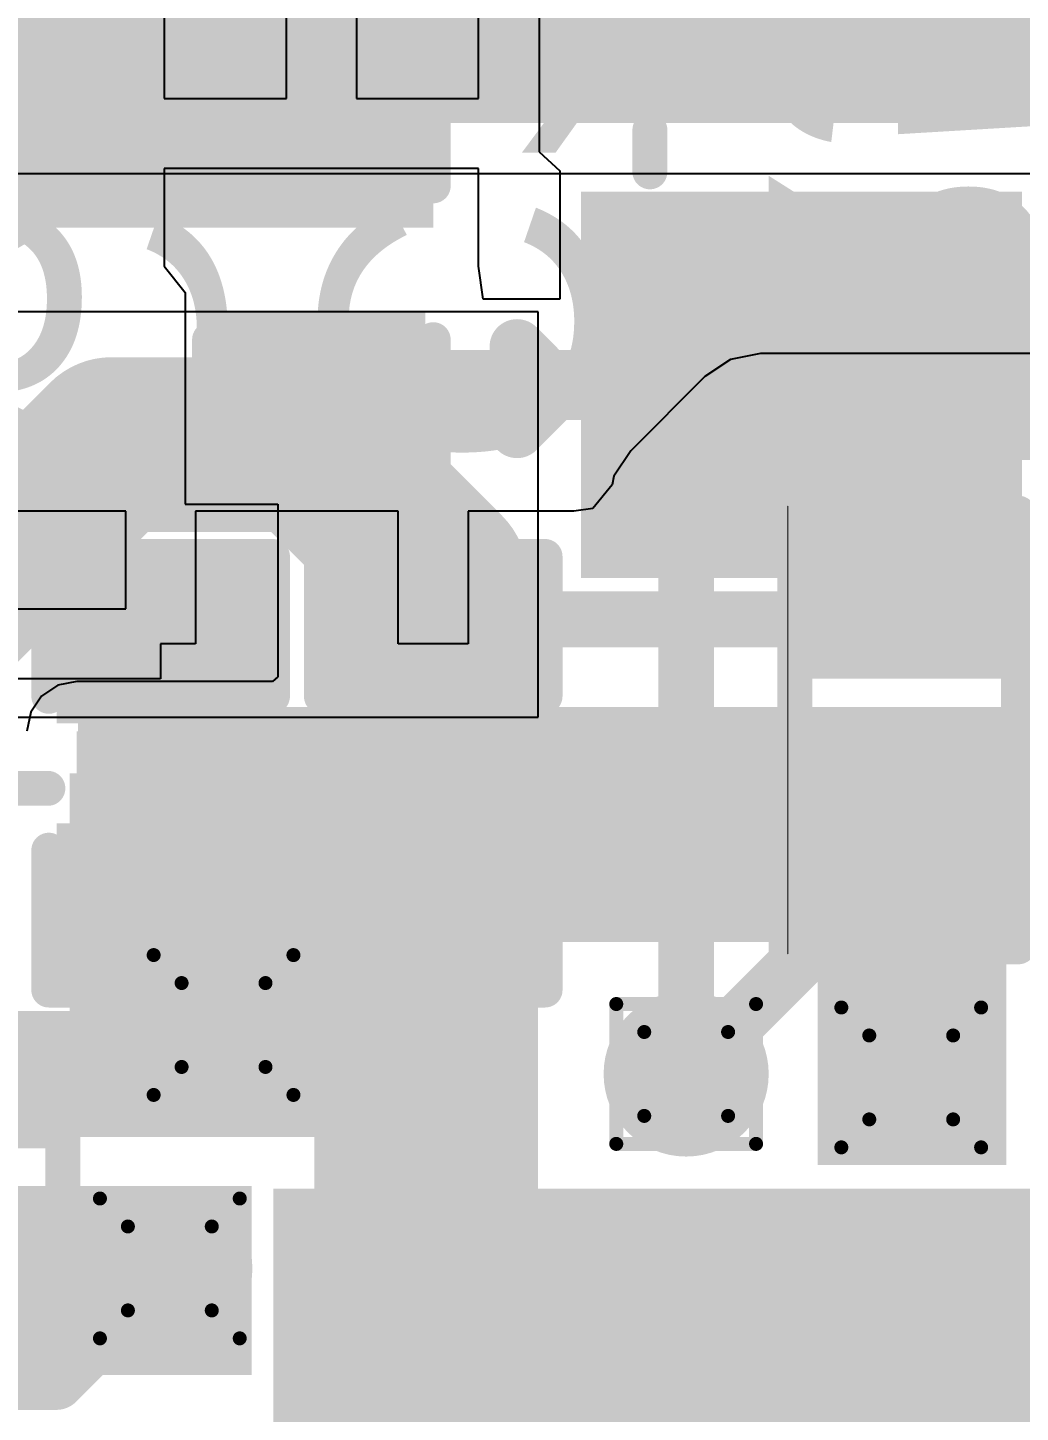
# Model space of a CAD drawing. Header units: inches. Extents: x -8 to 210, y -39 to 109.
# Drawn here: x 11.05 to 14.66, y 49.75 to 54.78 of the extents above; entities that cross this region are included whole.
import ezdxf

# ---------------------------------------------------------------- set-up
doc = ezdxf.new("R2010")
doc.units = ezdxf.units.IN
for name, color, linetype in [('Bottom Layer', 5, 'Continuous'), ('Bottom Overlay', 54, 'Continuous'), ('Bottom Paste', 16, 'Continuous'), ('Bottom Solder', 6, 'Continuous'), ('Drill Drawing', 1, 'Continuous'), ('Top Layer', 1, 'Continuous'), ('Top Overlay', 2, 'Continuous'), ('Top Paste', 8, 'Continuous'), ('Top Solder', 216, 'Continuous'), ('Via Holes', 16, 'Continuous')]:
    doc.layers.add(name, color=color, linetype=linetype)
doc.styles.add('Arial', font='', dxfattribs={"height": 0.2})
doc.styles.get('Arial').set_extended_font_data('Arial')

# ---------------------------------------------------------------- blocks, each defined once
blk = doc.blocks.new('R___0201_B_5')
at = {"layer": 'Bottom Layer'}
for points in [[(-0.41, 0.185), (-0.14, 0.185), (-0.14, -0.185), (-0.41, -0.185)], [(0.14, 0.185), (0.41, 0.185), (0.41, -0.185), (0.14, -0.185)]]:
    blk.add_hatch(color=5, dxfattribs=at).paths.add_polyline_path(points)
at = {"layer": 'Bottom Paste'}
for points in [[(-0.41, 0.185), (-0.14, 0.185), (-0.14, -0.185), (-0.41, -0.185)], [(0.14, 0.185), (0.41, 0.185), (0.41, -0.185), (0.14, -0.185)]]:
    blk.add_hatch(color=16, dxfattribs=at).paths.add_polyline_path(points)
at = {"layer": 'Bottom Solder'}
for points in [[(-0.465, 0.24), (-0.085, 0.24), (-0.085, -0.24), (-0.465, -0.24)], [(0.085, 0.24), (0.465, 0.24), (0.465, -0.24), (0.085, -0.24)]]:
    blk.add_hatch(color=6, dxfattribs=at).paths.add_polyline_path(points)
at = {"layer": 'Bottom Overlay'}
for points in [[(-0.4826, 0.254, 0.127, 0.127, 0), (0.4826, 0.254, 0.127, 0.127, 0)], [(-0.4826, 0.254, 0.127, 0.127, 0), (-0.4826, -0.254, 0.127, 0.127, 0)], [(0.4826, 0.254, 0.127, 0.127, 0), (0.4826, -0.254, 0.127, 0.127, 0)], [(-0.4826, -0.254, 0.127, 0.127, 0), (0.4826, -0.254, 0.127, 0.127, 0)]]:
    blk.add_lwpolyline(points, format="xyseb", dxfattribs=at)
for points in [[(-0.5143, 0.254, 0.0635, 0.0635, 1), (-0.4508, 0.254, 0.0635, 0.0635, 1)], [(-0.5143, 0.254, 0.0635, 0.0635, 1), (-0.4508, 0.254, 0.0635, 0.0635, 1)], [(0.4508, 0.254, 0.0635, 0.0635, 1), (0.5143, 0.254, 0.0635, 0.0635, 1)], [(0.4508, 0.254, 0.0635, 0.0635, 1), (0.5143, 0.254, 0.0635, 0.0635, 1)], [(-0.5143, -0.254, 0.0635, 0.0635, 1), (-0.4508, -0.254, 0.0635, 0.0635, 1)], [(-0.5143, -0.254, 0.0635, 0.0635, 1), (-0.4508, -0.254, 0.0635, 0.0635, 1)], [(0.4508, -0.254, 0.0635, 0.0635, 1), (0.5143, -0.254, 0.0635, 0.0635, 1)], [(0.4508, -0.254, 0.0635, 0.0635, 1), (0.5143, -0.254, 0.0635, 0.0635, 1)]]:
    blk.add_lwpolyline(points, format="xyseb", close=True, dxfattribs=at)
blk = doc.blocks.new('X322540MPB4SI__14')
at = {"layer": 'Top Layer'}
for points in [[(-1.8, 1.45), (-0.4, 1.45), (-0.4, 0.25), (-1.8, 0.25)], [(0.4, 1.45), (1.8, 1.45), (1.8, 0.25), (0.4, 0.25)], [(-1.8, -0.25), (-0.4, -0.25), (-0.4, -1.45), (-1.8, -1.45)], [(0.4, -0.25), (1.8, -0.25), (1.8, -1.45), (0.4, -1.45)]]:
    blk.add_hatch(color=1, dxfattribs=at).paths.add_polyline_path(points)
at = {"layer": 'Top Paste'}
for points in [[(-1.8, 1.45), (-0.4, 1.45), (-0.4, 0.25), (-1.8, 0.25)], [(0.4, 1.45), (1.8, 1.45), (1.8, 0.25), (0.4, 0.25)], [(-1.8, -0.25), (-0.4, -0.25), (-0.4, -1.45), (-1.8, -1.45)], [(0.4, -0.25), (1.8, -0.25), (1.8, -1.45), (0.4, -1.45)]]:
    blk.add_hatch(color=8, dxfattribs=at).paths.add_polyline_path(points)
at = {"layer": 'Top Solder'}
for points in [[(-1.9016, 1.5516), (-0.2984, 1.5516), (-0.2984, 0.1484), (-1.9016, 0.1484)], [(0.2984, 1.5516), (1.9016, 1.5516), (1.9016, 0.1484), (0.2984, 0.1484)], [(-1.9016, -0.1484), (-0.2984, -0.1484), (-0.2984, -1.5516), (-1.9016, -1.5516)], [(0.2984, -0.1484), (1.9016, -0.1484), (1.9016, -1.5516), (0.2984, -1.5516)]]:
    blk.add_hatch(color=216, dxfattribs=at).paths.add_polyline_path(points)
at = {"layer": 'Top Overlay'}
for points in [[(-0.1778, 1.2954, 0.127, 0.127, 0), (0.1778, 1.2954, 0.127, 0.127, 0)], [(-1.651, -0.0762, 0.127, 0.127, 0), (-1.651, 0.0762, 0.127, 0.127, 0)], [(1.651, -0.0762, 0.127, 0.127, 0), (1.651, 0.0762, 0.127, 0.127, 0)], [(-2.1336, -0.7112, 0.2, 0.2, 0), (-1.9812, -0.8636, 0.2, 0.2, 0)], [(-2.1336, -1.016, 0.2, 0.2, 0), (-2.1336, -0.7112, 0.2, 0.2, 0)], [(-2.1336, -1.016, 0.2, 0.2, 0), (-1.9812, -0.8636, 0.2, 0.2, 0)], [(-0.1778, -1.2954, 0.127, 0.127, 0), (0.1778, -1.2954, 0.127, 0.127, 0)]]:
    blk.add_lwpolyline(points, format="xyseb", dxfattribs=at)
for points in [[(-0.2095, 1.2954, 0.0635, 0.0635, 1), (-0.1461, 1.2954, 0.0635, 0.0635, 1)], [(0.1461, 1.2954, 0.0635, 0.0635, 1), (0.2095, 1.2954, 0.0635, 0.0635, 1)], [(-1.6827, 0.0762, 0.0635, 0.0635, 1), (-1.6193, 0.0762, 0.0635, 0.0635, 1)], [(1.6193, 0.0762, 0.0635, 0.0635, 1), (1.6827, 0.0762, 0.0635, 0.0635, 1)], [(-1.6827, -0.0762, 0.0635, 0.0635, 1), (-1.6193, -0.0762, 0.0635, 0.0635, 1)], [(1.6193, -0.0762, 0.0635, 0.0635, 1), (1.6827, -0.0762, 0.0635, 0.0635, 1)], [(-2.1836, -0.7112, 0.1, 0.1, 1), (-2.0836, -0.7112, 0.1, 0.1, 1)], [(-2.1836, -0.7112, 0.1, 0.1, 1), (-2.0836, -0.7112, 0.1, 0.1, 1)], [(-2.0312, -0.8636, 0.1, 0.1, 1), (-1.9312, -0.8636, 0.1, 0.1, 1)], [(-2.0312, -0.8636, 0.1, 0.1, 1), (-1.9312, -0.8636, 0.1, 0.1, 1)], [(-2.1836, -1.016, 0.1, 0.1, 1), (-2.0836, -1.016, 0.1, 0.1, 1)], [(-2.1836, -1.016, 0.1, 0.1, 1), (-2.0836, -1.016, 0.1, 0.1, 1)], [(-0.2095, -1.2954, 0.0635, 0.0635, 1), (-0.1461, -1.2954, 0.0635, 0.0635, 1)], [(0.1461, -1.2954, 0.0635, 0.0635, 1), (0.2095, -1.2954, 0.0635, 0.0635, 1)]]:
    blk.add_lwpolyline(points, format="xyseb", close=True, dxfattribs=at)
blk = doc.blocks.new('56_QFN__7_7__20')
at = {"layer": 'Top Layer'}
for points in [[(-2.71, 3.1), (-2.71, 3.75), (-2.49, 3.75), (-2.49, 3.1)], [(-2.31, 3.1), (-2.31, 3.75), (-2.09, 3.75), (-2.09, 3.1)], [(-1.91, 3.1), (-1.91, 3.75), (-1.69, 3.75), (-1.69, 3.1)], [(-1.51, 3.1), (-1.51, 3.75), (-1.29, 3.75), (-1.29, 3.1)], [(-1.11, 3.1), (-1.11, 3.75), (-0.89, 3.75), (-0.89, 3.1)], [(-0.71, 3.1), (-0.71, 3.75), (-0.49, 3.75), (-0.49, 3.1)], [(-0.31, 3.1), (-0.31, 3.75), (-0.09, 3.75), (-0.09, 3.1)], [(0.09, 3.1), (0.09, 3.75), (0.31, 3.75), (0.31, 3.1)], [(0.49, 3.1), (0.49, 3.75), (0.71, 3.75), (0.71, 3.1)], [(-2, -2), (-2, 2), (2, 2), (2, -2)]]:
    blk.add_hatch(color=1, dxfattribs=at).paths.add_polyline_path(points)
at = {"layer": 'Top Paste'}
for points in [[(-2.71, 3.1), (-2.71, 3.75), (-2.49, 3.75), (-2.49, 3.1)], [(-2.31, 3.1), (-2.31, 3.75), (-2.09, 3.75), (-2.09, 3.1)], [(-1.91, 3.1), (-1.91, 3.75), (-1.69, 3.75), (-1.69, 3.1)], [(-1.51, 3.1), (-1.51, 3.75), (-1.29, 3.75), (-1.29, 3.1)], [(-1.11, 3.1), (-1.11, 3.75), (-0.89, 3.75), (-0.89, 3.1)], [(-0.71, 3.1), (-0.71, 3.75), (-0.49, 3.75), (-0.49, 3.1)], [(-0.31, 3.1), (-0.31, 3.75), (-0.09, 3.75), (-0.09, 3.1)], [(0.09, 3.1), (0.09, 3.75), (0.31, 3.75), (0.31, 3.1)], [(0.49, 3.1), (0.49, 3.75), (0.71, 3.75), (0.71, 3.1)], [(-2, -2), (-2, 2), (2, 2), (2, -2)]]:
    blk.add_hatch(color=8, dxfattribs=at).paths.add_polyline_path(points)
at = {"layer": 'Top Solder'}
for points in [[(-2.8116, 2.9984), (-2.8116, 3.8516), (-2.3884, 3.8516), (-2.3884, 2.9984)], [(-2.4116, 2.9984), (-2.4116, 3.8516), (-1.9884, 3.8516), (-1.9884, 2.9984)], [(-2.0116, 2.9984), (-2.0116, 3.8516), (-1.5884, 3.8516), (-1.5884, 2.9984)], [(-1.6116, 2.9984), (-1.6116, 3.8516), (-1.1884, 3.8516), (-1.1884, 2.9984)], [(-1.2116, 2.9984), (-1.2116, 3.8516), (-0.7884, 3.8516), (-0.7884, 2.9984)], [(-0.8116, 2.9984), (-0.8116, 3.8516), (-0.3884, 3.8516), (-0.3884, 2.9984)], [(-0.4116, 2.9984), (-0.4116, 3.8516), (0.0116, 3.8516), (0.0116, 2.9984)], [(-0.0116, 2.9984), (-0.0116, 3.8516), (0.4116, 3.8516), (0.4116, 2.9984)], [(0.3884, 2.9984), (0.3884, 3.8516), (0.8116, 3.8516), (0.8116, 2.9984)], [(-2.1016, -2.1016), (-2.1016, 2.1016), (2.1016, 2.1016), (2.1016, -2.1016)]]:
    blk.add_hatch(color=216, dxfattribs=at).paths.add_polyline_path(points)
at = {"layer": 'Top Overlay'}
blk.add_lwpolyline([(-3.556, 3.556, 0.127, 0.127, 0), (-2.921, 3.556, 0.127, 0.127, 0)], format="xyseb", dxfattribs=at)
blk.add_lwpolyline([(-2.9527, 3.556, 0.0635, 0.0635, 1), (-2.8893, 3.556, 0.0635, 0.0635, 1)], format="xyseb", close=True, dxfattribs=at)
blk = doc.blocks.new('R___0402_B_63')
at = {"layer": 'Bottom Layer'}
for points in [[(-0.2413, 0.3175), (-0.2413, -0.3175), (-0.6985, -0.3175), (-0.6985, 0.3175)], [(0.6985, 0.3175), (0.6985, -0.3175), (0.2413, -0.3175), (0.2413, 0.3175)]]:
    blk.add_hatch(color=5, dxfattribs=at).paths.add_polyline_path(points)
at = {"layer": 'Bottom Paste'}
for points in [[(-0.2413, 0.3175), (-0.2413, -0.3175), (-0.6985, -0.3175), (-0.6985, 0.3175)], [(0.6985, 0.3175), (0.6985, -0.3175), (0.2413, -0.3175), (0.2413, 0.3175)]]:
    blk.add_hatch(color=16, dxfattribs=at).paths.add_polyline_path(points)
at = {"layer": 'Bottom Solder'}
for points in [[(-0.1863, 0.3725), (-0.1863, -0.3725), (-0.7535, -0.3725), (-0.7535, 0.3725)], [(0.7535, 0.3725), (0.7535, -0.3725), (0.1863, -0.3725), (0.1863, 0.3725)]]:
    blk.add_hatch(color=6, dxfattribs=at).paths.add_polyline_path(points)
at = {"layer": 'Bottom Overlay'}
for points in [[(-0.7874, 0.4064, 0.127, 0.127, 0), (0.7874, 0.4064, 0.127, 0.127, 0)], [(-0.7874, 0.4064, 0.127, 0.127, 0), (-0.7874, -0.4064, 0.127, 0.127, 0)], [(0.7874, 0.4064, 0.127, 0.127, 0), (0.7874, -0.4064, 0.127, 0.127, 0)], [(-0.8128, 0.4318, 0.00323, 0.00323, 0), (0.8128, 0.4318, 0.00323, 0.00323, 0)], [(-0.7874, -0.4064, 0.127, 0.127, 0), (0.7874, -0.4064, 0.127, 0.127, 0)]]:
    blk.add_lwpolyline(points, format="xyseb", dxfattribs=at)
for points in [[(-0.8191, 0.4064, 0.0635, 0.0635, 1), (-0.7556, 0.4064, 0.0635, 0.0635, 1)], [(-0.8191, 0.4064, 0.0635, 0.0635, 1), (-0.7556, 0.4064, 0.0635, 0.0635, 1)], [(0.7556, 0.4064, 0.0635, 0.0635, 1), (0.8191, 0.4064, 0.0635, 0.0635, 1)], [(0.7556, 0.4064, 0.0635, 0.0635, 1), (0.8191, 0.4064, 0.0635, 0.0635, 1)], [(-0.8136, 0.4318, 0.00161, 0.00161, 1), (-0.812, 0.4318, 0.00161, 0.00161, 1)], [(0.812, 0.4318, 0.00161, 0.00161, 1), (0.8136, 0.4318, 0.00161, 0.00161, 1)], [(-0.8191, -0.4064, 0.0635, 0.0635, 1), (-0.7556, -0.4064, 0.0635, 0.0635, 1)], [(-0.8191, -0.4064, 0.0635, 0.0635, 1), (-0.7556, -0.4064, 0.0635, 0.0635, 1)], [(0.7556, -0.4064, 0.0635, 0.0635, 1), (0.8191, -0.4064, 0.0635, 0.0635, 1)], [(0.7556, -0.4064, 0.0635, 0.0635, 1), (0.8191, -0.4064, 0.0635, 0.0635, 1)]]:
    blk.add_lwpolyline(points, format="xyseb", close=True, dxfattribs=at)
blk = doc.blocks.new('C___0402_133')
at = {"layer": 'Top Layer'}
for points in [[(-0.6985, -0.3175), (-0.6985, 0.3175), (-0.2413, 0.3175), (-0.2413, -0.3175)], [(0.2413, -0.3175), (0.2413, 0.3175), (0.6985, 0.3175), (0.6985, -0.3175)]]:
    blk.add_hatch(color=1, dxfattribs=at).paths.add_polyline_path(points)
at = {"layer": 'Top Paste'}
for points in [[(-0.6985, -0.3175), (-0.6985, 0.3175), (-0.2413, 0.3175), (-0.2413, -0.3175)], [(0.2413, -0.3175), (0.2413, 0.3175), (0.6985, 0.3175), (0.6985, -0.3175)]]:
    blk.add_hatch(color=8, dxfattribs=at).paths.add_polyline_path(points)
at = {"layer": 'Top Solder'}
for points in [[(-0.7585, -0.3775), (-0.7585, 0.3775), (-0.1813, 0.3775), (-0.1813, -0.3775)], [(0.1813, -0.3775), (0.1813, 0.3775), (0.7585, 0.3775), (0.7585, -0.3775)]]:
    blk.add_hatch(color=216, dxfattribs=at).paths.add_polyline_path(points)
at = {"layer": 'Top Overlay'}
for points in [[(-0.7874, -0.4064, 0.127, 0.127, 0), (-0.7874, 0.4064, 0.127, 0.127, 0)], [(-0.2794, 0.4064, 0.127, 0.127, 0), (-0.7874, 0.4064, 0.127, 0.127, 0)], [(0.7874, 0.4064, 0.127, 0.127, 0), (0.2794, 0.4064, 0.127, 0.127, 0)], [(0.7874, -0.4064, 0.127, 0.127, 0), (0.7874, 0.4064, 0.127, 0.127, 0)], [(-0.2794, -0.4064, 0.127, 0.127, 0), (-0.7874, -0.4064, 0.127, 0.127, 0)], [(0.7874, -0.4064, 0.127, 0.127, 0), (0.2794, -0.4064, 0.127, 0.127, 0)]]:
    blk.add_lwpolyline(points, format="xyseb", dxfattribs=at)
for points in [[(-0.8191, 0.4064, 0.0635, 0.0635, 1), (-0.7556, 0.4064, 0.0635, 0.0635, 1)], [(-0.8191, 0.4064, 0.0635, 0.0635, 1), (-0.7556, 0.4064, 0.0635, 0.0635, 1)], [(-0.3111, 0.4064, 0.0635, 0.0635, 1), (-0.2477, 0.4064, 0.0635, 0.0635, 1)], [(0.2477, 0.4064, 0.0635, 0.0635, 1), (0.3111, 0.4064, 0.0635, 0.0635, 1)], [(0.7556, 0.4064, 0.0635, 0.0635, 1), (0.8191, 0.4064, 0.0635, 0.0635, 1)], [(0.7556, 0.4064, 0.0635, 0.0635, 1), (0.8191, 0.4064, 0.0635, 0.0635, 1)], [(-0.8191, -0.4064, 0.0635, 0.0635, 1), (-0.7556, -0.4064, 0.0635, 0.0635, 1)], [(-0.8191, -0.4064, 0.0635, 0.0635, 1), (-0.7556, -0.4064, 0.0635, 0.0635, 1)], [(-0.3111, -0.4064, 0.0635, 0.0635, 1), (-0.2477, -0.4064, 0.0635, 0.0635, 1)], [(0.2477, -0.4064, 0.0635, 0.0635, 1), (0.3111, -0.4064, 0.0635, 0.0635, 1)], [(0.7556, -0.4064, 0.0635, 0.0635, 1), (0.8191, -0.4064, 0.0635, 0.0635, 1)], [(0.7556, -0.4064, 0.0635, 0.0635, 1), (0.8191, -0.4064, 0.0635, 0.0635, 1)]]:
    blk.add_lwpolyline(points, format="xyseb", close=True, dxfattribs=at)
blk = doc.blocks.new('C___0402_B_142')
at = {"layer": 'Bottom Layer'}
for points in [[(-0.2413, 0.3175), (-0.2413, -0.3175), (-0.6985, -0.3175), (-0.6985, 0.3175)], [(0.6985, 0.3175), (0.6985, -0.3175), (0.2413, -0.3175), (0.2413, 0.3175)]]:
    blk.add_hatch(color=5, dxfattribs=at).paths.add_polyline_path(points)
at = {"layer": 'Bottom Paste'}
for points in [[(-0.2413, 0.3175), (-0.2413, -0.3175), (-0.6985, -0.3175), (-0.6985, 0.3175)], [(0.6985, 0.3175), (0.6985, -0.3175), (0.2413, -0.3175), (0.2413, 0.3175)]]:
    blk.add_hatch(color=16, dxfattribs=at).paths.add_polyline_path(points)
at = {"layer": 'Bottom Solder'}
for points in [[(-0.1813, 0.3775), (-0.1813, -0.3775), (-0.7585, -0.3775), (-0.7585, 0.3775)], [(0.7585, 0.3775), (0.7585, -0.3775), (0.1813, -0.3775), (0.1813, 0.3775)]]:
    blk.add_hatch(color=6, dxfattribs=at).paths.add_polyline_path(points)
at = {"layer": 'Bottom Overlay'}
for points in [[(-0.2794, 0.4064, 0.127, 0.127, 0), (-0.7874, 0.4064, 0.127, 0.127, 0)], [(-0.7874, -0.4064, 0.127, 0.127, 0), (-0.7874, 0.4064, 0.127, 0.127, 0)], [(0.7874, 0.4064, 0.127, 0.127, 0), (0.2794, 0.4064, 0.127, 0.127, 0)], [(0.7874, -0.4064, 0.127, 0.127, 0), (0.7874, 0.4064, 0.127, 0.127, 0)], [(-0.2794, -0.4064, 0.127, 0.127, 0), (-0.7874, -0.4064, 0.127, 0.127, 0)], [(0.7874, -0.4064, 0.127, 0.127, 0), (0.2794, -0.4064, 0.127, 0.127, 0)]]:
    blk.add_lwpolyline(points, format="xyseb", dxfattribs=at)
for points in [[(-0.8191, 0.4064, 0.0635, 0.0635, 1), (-0.7556, 0.4064, 0.0635, 0.0635, 1)], [(-0.8191, 0.4064, 0.0635, 0.0635, 1), (-0.7556, 0.4064, 0.0635, 0.0635, 1)], [(-0.3111, 0.4064, 0.0635, 0.0635, 1), (-0.2477, 0.4064, 0.0635, 0.0635, 1)], [(0.2477, 0.4064, 0.0635, 0.0635, 1), (0.3111, 0.4064, 0.0635, 0.0635, 1)], [(0.7556, 0.4064, 0.0635, 0.0635, 1), (0.8191, 0.4064, 0.0635, 0.0635, 1)], [(0.7556, 0.4064, 0.0635, 0.0635, 1), (0.8191, 0.4064, 0.0635, 0.0635, 1)], [(-0.8191, -0.4064, 0.0635, 0.0635, 1), (-0.7556, -0.4064, 0.0635, 0.0635, 1)], [(-0.8191, -0.4064, 0.0635, 0.0635, 1), (-0.7556, -0.4064, 0.0635, 0.0635, 1)], [(-0.3111, -0.4064, 0.0635, 0.0635, 1), (-0.2477, -0.4064, 0.0635, 0.0635, 1)], [(0.2477, -0.4064, 0.0635, 0.0635, 1), (0.3111, -0.4064, 0.0635, 0.0635, 1)], [(0.7556, -0.4064, 0.0635, 0.0635, 1), (0.8191, -0.4064, 0.0635, 0.0635, 1)], [(0.7556, -0.4064, 0.0635, 0.0635, 1), (0.8191, -0.4064, 0.0635, 0.0635, 1)]]:
    blk.add_lwpolyline(points, format="xyseb", close=True, dxfattribs=at)
blk = doc.blocks.new('C___0402_B_143')
at = {"layer": 'Bottom Layer'}
for points in [[(-0.2413, 0.3175), (-0.2413, -0.3175), (-0.6985, -0.3175), (-0.6985, 0.3175)], [(0.6985, 0.3175), (0.6985, -0.3175), (0.2413, -0.3175), (0.2413, 0.3175)]]:
    blk.add_hatch(color=5, dxfattribs=at).paths.add_polyline_path(points)
at = {"layer": 'Bottom Paste'}
for points in [[(-0.2413, 0.3175), (-0.2413, -0.3175), (-0.6985, -0.3175), (-0.6985, 0.3175)], [(0.6985, 0.3175), (0.6985, -0.3175), (0.2413, -0.3175), (0.2413, 0.3175)]]:
    blk.add_hatch(color=16, dxfattribs=at).paths.add_polyline_path(points)
at = {"layer": 'Bottom Solder'}
for points in [[(-0.1813, 0.3775), (-0.1813, -0.3775), (-0.7585, -0.3775), (-0.7585, 0.3775)], [(0.7585, 0.3775), (0.7585, -0.3775), (0.1813, -0.3775), (0.1813, 0.3775)]]:
    blk.add_hatch(color=6, dxfattribs=at).paths.add_polyline_path(points)
at = {"layer": 'Bottom Overlay'}
for points in [[(-0.2794, 0.4064, 0.127, 0.127, 0), (-0.7874, 0.4064, 0.127, 0.127, 0)], [(-0.7874, -0.4064, 0.127, 0.127, 0), (-0.7874, 0.4064, 0.127, 0.127, 0)], [(0.7874, 0.4064, 0.127, 0.127, 0), (0.2794, 0.4064, 0.127, 0.127, 0)], [(0.7874, -0.4064, 0.127, 0.127, 0), (0.7874, 0.4064, 0.127, 0.127, 0)], [(-0.2794, -0.4064, 0.127, 0.127, 0), (-0.7874, -0.4064, 0.127, 0.127, 0)], [(0.7874, -0.4064, 0.127, 0.127, 0), (0.2794, -0.4064, 0.127, 0.127, 0)]]:
    blk.add_lwpolyline(points, format="xyseb", dxfattribs=at)
for points in [[(-0.8191, 0.4064, 0.0635, 0.0635, 1), (-0.7556, 0.4064, 0.0635, 0.0635, 1)], [(-0.8191, 0.4064, 0.0635, 0.0635, 1), (-0.7556, 0.4064, 0.0635, 0.0635, 1)], [(-0.3111, 0.4064, 0.0635, 0.0635, 1), (-0.2477, 0.4064, 0.0635, 0.0635, 1)], [(0.2477, 0.4064, 0.0635, 0.0635, 1), (0.3111, 0.4064, 0.0635, 0.0635, 1)], [(0.7556, 0.4064, 0.0635, 0.0635, 1), (0.8191, 0.4064, 0.0635, 0.0635, 1)], [(0.7556, 0.4064, 0.0635, 0.0635, 1), (0.8191, 0.4064, 0.0635, 0.0635, 1)], [(-0.8191, -0.4064, 0.0635, 0.0635, 1), (-0.7556, -0.4064, 0.0635, 0.0635, 1)], [(-0.8191, -0.4064, 0.0635, 0.0635, 1), (-0.7556, -0.4064, 0.0635, 0.0635, 1)], [(-0.3111, -0.4064, 0.0635, 0.0635, 1), (-0.2477, -0.4064, 0.0635, 0.0635, 1)], [(0.2477, -0.4064, 0.0635, 0.0635, 1), (0.3111, -0.4064, 0.0635, 0.0635, 1)], [(0.7556, -0.4064, 0.0635, 0.0635, 1), (0.8191, -0.4064, 0.0635, 0.0635, 1)], [(0.7556, -0.4064, 0.0635, 0.0635, 1), (0.8191, -0.4064, 0.0635, 0.0635, 1)]]:
    blk.add_lwpolyline(points, format="xyseb", close=True, dxfattribs=at)

msp = doc.modelspace()

# ---------------------------------------------------------------- hatches: boundary and pattern name
at = {"layer": 'Bottom Layer'}
for points in [[(13.9192, 50.6476), (14.605, 50.6476), (14.605, 52.1208), (13.9192, 52.1208)], [(11.2014, 50.7492), (12.9032, 50.7492), (12.9032, 52.07), (11.2014, 52.07)], [(12.0904, 49.9032), (12.9032, 49.9032), (12.9032, 52.0622), (12.0904, 52.0622)], [(10.668, 50.7492), (11.43, 50.7492), (11.43, 51.2064), (10.668, 51.2064)], [(9.398, 49.8846), (11.8618, 49.8846), (11.8618, 50.5714), (9.398, 50.5714)]]:
    msp.add_hatch(color=5, dxfattribs=at).paths.add_polyline_path(points)
h = msp.add_hatch(color=5, dxfattribs=at)
edge = h.paths.add_edge_path()
edge.add_arc((11.7602, 51.1556), 0.3, 0, 360)
h = msp.add_hatch(color=5, dxfattribs=at)
edge = h.paths.add_edge_path()
edge.add_arc((13.4414, 50.9778), 0.3, 0, 360)
h = msp.add_hatch(color=5, dxfattribs=at)
edge = h.paths.add_edge_path()
edge.add_arc((14.2593, 50.9652), 0.3, 0, 360)
h = msp.add_hatch(color=5, dxfattribs=at)
edge = h.paths.add_edge_path()
edge.add_arc((11.565, 50.2714), 0.3, 0, 360)
at = {"layer": 'Top Layer'}
for points in [[(9.7536, 54.5338), (14.5542, 54.5338), (14.5542, 55.7784), (9.7536, 55.7784)], [(9.7536, 54.0512), (12.5222, 54.0512), (12.5222, 54.6354), (9.7536, 54.6354)], [(11.2268, 51.4604), (11.938, 51.4604), (11.938, 52.2224), (11.2268, 52.2224)]]:
    msp.add_hatch(color=1, dxfattribs=at).paths.add_polyline_path(points)
h = msp.add_hatch(color=1, dxfattribs=at)
edge = h.paths.add_edge_path()
edge.add_arc((11.7602, 51.1556), 0.3, 0, 360)
h = msp.add_hatch(color=1, dxfattribs=at)
edge = h.paths.add_edge_path()
edge.add_arc((13.4414, 50.9778), 0.3, 0, 360)
h = msp.add_hatch(color=1, dxfattribs=at)
edge = h.paths.add_edge_path()
edge.add_arc((14.2593, 50.9652), 0.3, 0, 360)
h = msp.add_hatch(color=1, dxfattribs=at)
edge = h.paths.add_edge_path()
edge.add_arc((11.565, 50.2714), 0.3, 0, 360)
at = {"layer": 'Via Holes'}
h = msp.add_hatch(color=7, dxfattribs=at)
edge = h.paths.add_edge_path()
edge.add_arc((11.7602, 51.1556), 0.15, 0, 360)
h = msp.add_hatch(color=7, dxfattribs=at)
edge = h.paths.add_edge_path()
edge.add_arc((13.4414, 50.9778), 0.15, 0, 360)
h = msp.add_hatch(color=7, dxfattribs=at)
edge = h.paths.add_edge_path()
edge.add_arc((14.2593, 50.9652), 0.15, 0, 360)
h = msp.add_hatch(color=7, dxfattribs=at)
edge = h.paths.add_edge_path()
edge.add_arc((11.565, 50.2714), 0.15, 0, 360)

# ---------------------------------------------------------------- linework, layer by layer
at = {"layer": 'Bottom Layer'}
for p, q in [((10.913, 54.2489), (35.9754, 54.2489)), ((12.9032, 53.7464), (10.5918, 53.7464)), ((12.9032, 52.2732), (12.9032, 53.7464)), ((13.6022, 53.573), (13.5098, 53.5112)), ((13.7112, 53.5947), (13.6022, 53.573)), ((35.1503, 53.5947), (13.7112, 53.5947)), ((13.7112, 53.5947), (13.7112, 53.5947)), ((13.5098, 53.5112), (13.24, 53.2414)), ((13.5098, 53.5112), (13.5098, 53.5112)), ((13.24, 53.2414), (13.1782, 53.149)), ((13.1719, 53.1171), (13.1017, 53.0322)), ((13.1782, 53.149), (13.1719, 53.1171)), ((11.4046, 53.0225), (10.9601, 53.0225)), ((11.4046, 52.6669), (11.4046, 53.0225)), ((12.3952, 53.0225), (11.6586, 53.0225)), ((11.6586, 53.0225), (11.6586, 52.5399)), ((12.3952, 52.5399), (12.3952, 53.0225)), ((13.0334, 53.0225), (12.6492, 53.0225)), ((12.6492, 53.0225), (12.6492, 52.5399)), ((13.1017, 53.0322), (13.0334, 53.0225)), ((10.9601, 52.6669), (11.4046, 52.6669)), ((11.6586, 52.5399), (11.5316, 52.5399)), ((11.5316, 52.5399), (11.5316, 52.4129)), ((12.6492, 52.5399), (12.3952, 52.5399)), ((11.5316, 52.4129), (10.9601, 52.4129)), ((9.7536, 52.2732), (12.9032, 52.2732))]:
    msp.add_line(p, q, dxfattribs=at)
for points in [[(10.795, 54.5338, 0.2032, 0.2032, 0), (36.0934, 54.5338, 0.2032, 0.2032, 0)], [(10.7188, 52.6288, 0.635, 0.635, 0), (11.3538, 53.2638, 0.635, 0.635, 0)], [(11.3538, 53.2638, 0.635, 0.635, 0), (12.065, 53.2638, 0.635, 0.635, 0)], [(12.065, 53.2638, 0.635, 0.635, 0), (12.5476, 52.7812, 0.635, 0.635, 0)], [(13.4414, 53.04, 0.2032, 0.2032, 0), (13.7112, 53.3098, 0.2032, 0.2032, 0)], [(13.7112, 53.3098, 0.2032, 0.2032, 0), (35.5346, 53.3098, 0.2032, 0.2032, 0)], [(13.4414, 50.9778, 0.2032, 0.2032, 0), (13.4414, 53.04, 0.2032, 0.2032, 0)], [(14.2428, 52.697, 0.2032, 0.2032, 0), (14.2762, 52.7304, 0.2032, 0.2032, 0)], [(14.2762, 52.7304, 0.2032, 0.2032, 0), (34.5186, 52.7304, 0.2032, 0.2032, 0)], [(14.8268, 50.1826, 0.5588, 0.5588, 0), (15.1541, 50.51, 0.5588, 0.5588, 0)], [(12.6238, 50.1826, 0.5588, 0.5588, 0), (14.8268, 50.1826, 0.5588, 0.5588, 0)]]:
    msp.add_lwpolyline(points, format="xyseb", dxfattribs=at)
for points in [[(11.1951, 53.2638, 0.3175, 0.3175, 1), (11.5125, 53.2638, 0.3175, 0.3175, 1)], [(11.1951, 53.2638, 0.3175, 0.3175, 1), (11.5125, 53.2638, 0.3175, 0.3175, 1)], [(11.9062, 53.2638, 0.3175, 0.3175, 1), (12.2238, 53.2638, 0.3175, 0.3175, 1)], [(11.9062, 53.2638, 0.3175, 0.3175, 1), (12.2238, 53.2638, 0.3175, 0.3175, 1)], [(13.6604, 53.3098, 0.1016, 0.1016, 1), (13.762, 53.3098, 0.1016, 0.1016, 1)], [(13.6604, 53.3098, 0.1016, 0.1016, 1), (13.762, 53.3098, 0.1016, 0.1016, 1)], [(13.3906, 53.04, 0.1016, 0.1016, 1), (13.4922, 53.04, 0.1016, 0.1016, 1)], [(13.3906, 53.04, 0.1016, 0.1016, 1), (13.4922, 53.04, 0.1016, 0.1016, 1)], [(12.3888, 52.7812, 0.3175, 0.3175, 1), (12.7064, 52.7812, 0.3175, 0.3175, 1)], [(14.2254, 52.7304, 0.1016, 0.1016, 1), (14.327, 52.7304, 0.1016, 0.1016, 1)], [(14.2254, 52.7304, 0.1016, 0.1016, 1), (14.327, 52.7304, 0.1016, 0.1016, 1)], [(14.192, 52.697, 0.1016, 0.1016, 1), (14.2936, 52.697, 0.1016, 0.1016, 1)], [(13.3906, 50.9778, 0.1016, 0.1016, 1), (13.4922, 50.9778, 0.1016, 0.1016, 1)], [(12.4841, 50.1826, 0.2794, 0.2794, 1), (12.7635, 50.1826, 0.2794, 0.2794, 1)], [(14.6871, 50.1826, 0.2794, 0.2794, 1), (14.9665, 50.1826, 0.2794, 0.2794, 1)], [(14.6871, 50.1826, 0.2794, 0.2794, 1), (14.9665, 50.1826, 0.2794, 0.2794, 1)]]:
    msp.add_lwpolyline(points, format="xyseb", close=True, dxfattribs=at)
at = {"layer": 'Drill Drawing'}
for points in [[(11.5062, 51.4096, 0.0508, 0.0508, 0), (12.0142, 51.4096, 0.0508, 0.0508, 0)], [(11.5062, 50.9016, 0.0508, 0.0508, 0), (11.5062, 51.4096, 0.0508, 0.0508, 0)], [(12.0142, 50.9016, 0.0508, 0.0508, 0), (12.0142, 51.4096, 0.0508, 0.0508, 0)], [(11.6078, 51.308, 0.0508, 0.0508, 0), (11.9126, 51.308, 0.0508, 0.0508, 0)], [(11.6078, 51.0032, 0.0508, 0.0508, 0), (11.6078, 51.308, 0.0508, 0.0508, 0)], [(11.9126, 51.0032, 0.0508, 0.0508, 0), (11.9126, 51.308, 0.0508, 0.0508, 0)], [(13.1874, 51.2318, 0.0508, 0.0508, 0), (13.6954, 51.2318, 0.0508, 0.0508, 0)], [(13.1874, 50.7238, 0.0508, 0.0508, 0), (13.1874, 51.2318, 0.0508, 0.0508, 0)], [(13.6954, 50.7238, 0.0508, 0.0508, 0), (13.6954, 51.2318, 0.0508, 0.0508, 0)], [(14.0053, 51.2192, 0.0508, 0.0508, 0), (14.5133, 51.2192, 0.0508, 0.0508, 0)], [(14.0053, 50.7112, 0.0508, 0.0508, 0), (14.0053, 51.2192, 0.0508, 0.0508, 0)], [(14.5133, 50.7112, 0.0508, 0.0508, 0), (14.5133, 51.2192, 0.0508, 0.0508, 0)], [(13.289, 51.1302, 0.0508, 0.0508, 0), (13.5938, 51.1302, 0.0508, 0.0508, 0)], [(13.289, 50.8254, 0.0508, 0.0508, 0), (13.289, 51.1302, 0.0508, 0.0508, 0)], [(13.5938, 50.8254, 0.0508, 0.0508, 0), (13.5938, 51.1302, 0.0508, 0.0508, 0)], [(14.1069, 51.1176, 0.0508, 0.0508, 0), (14.4117, 51.1176, 0.0508, 0.0508, 0)], [(14.1069, 50.8128, 0.0508, 0.0508, 0), (14.1069, 51.1176, 0.0508, 0.0508, 0)], [(14.4117, 50.8128, 0.0508, 0.0508, 0), (14.4117, 51.1176, 0.0508, 0.0508, 0)], [(11.6078, 51.0032, 0.0508, 0.0508, 0), (11.9126, 51.0032, 0.0508, 0.0508, 0)], [(11.5062, 50.9016, 0.0508, 0.0508, 0), (12.0142, 50.9016, 0.0508, 0.0508, 0)], [(13.289, 50.8254, 0.0508, 0.0508, 0), (13.5938, 50.8254, 0.0508, 0.0508, 0)], [(14.1069, 50.8128, 0.0508, 0.0508, 0), (14.4117, 50.8128, 0.0508, 0.0508, 0)], [(13.1874, 50.7238, 0.0508, 0.0508, 0), (13.6954, 50.7238, 0.0508, 0.0508, 0)], [(14.0053, 50.7112, 0.0508, 0.0508, 0), (14.5133, 50.7112, 0.0508, 0.0508, 0)], [(11.311, 50.5254, 0.0508, 0.0508, 0), (11.819, 50.5254, 0.0508, 0.0508, 0)], [(11.311, 50.0174, 0.0508, 0.0508, 0), (11.311, 50.5254, 0.0508, 0.0508, 0)], [(11.819, 50.0174, 0.0508, 0.0508, 0), (11.819, 50.5254, 0.0508, 0.0508, 0)], [(11.4126, 50.4238, 0.0508, 0.0508, 0), (11.7174, 50.4238, 0.0508, 0.0508, 0)], [(11.4126, 50.119, 0.0508, 0.0508, 0), (11.4126, 50.4238, 0.0508, 0.0508, 0)], [(11.7174, 50.119, 0.0508, 0.0508, 0), (11.7174, 50.4238, 0.0508, 0.0508, 0)], [(11.4126, 50.119, 0.0508, 0.0508, 0), (11.7174, 50.119, 0.0508, 0.0508, 0)], [(11.311, 50.0174, 0.0508, 0.0508, 0), (11.819, 50.0174, 0.0508, 0.0508, 0)]]:
    msp.add_lwpolyline(points, format="xyseb", dxfattribs=at)
for points in [[(11.4935, 51.4096, 0.0254, 0.0254, 1), (11.5189, 51.4096, 0.0254, 0.0254, 1)], [(11.4935, 51.4096, 0.0254, 0.0254, 1), (11.5189, 51.4096, 0.0254, 0.0254, 1)], [(12.0015, 51.4096, 0.0254, 0.0254, 1), (12.0269, 51.4096, 0.0254, 0.0254, 1)], [(12.0015, 51.4096, 0.0254, 0.0254, 1), (12.0269, 51.4096, 0.0254, 0.0254, 1)], [(11.5951, 51.308, 0.0254, 0.0254, 1), (11.6205, 51.308, 0.0254, 0.0254, 1)], [(11.5951, 51.308, 0.0254, 0.0254, 1), (11.6205, 51.308, 0.0254, 0.0254, 1)], [(11.8999, 51.308, 0.0254, 0.0254, 1), (11.9253, 51.308, 0.0254, 0.0254, 1)], [(11.8999, 51.308, 0.0254, 0.0254, 1), (11.9253, 51.308, 0.0254, 0.0254, 1)], [(13.1747, 51.2318, 0.0254, 0.0254, 1), (13.2001, 51.2318, 0.0254, 0.0254, 1)], [(13.1747, 51.2318, 0.0254, 0.0254, 1), (13.2001, 51.2318, 0.0254, 0.0254, 1)], [(13.6827, 51.2318, 0.0254, 0.0254, 1), (13.7081, 51.2318, 0.0254, 0.0254, 1)], [(13.6827, 51.2318, 0.0254, 0.0254, 1), (13.7081, 51.2318, 0.0254, 0.0254, 1)], [(13.9926, 51.2192, 0.0254, 0.0254, 1), (14.018, 51.2192, 0.0254, 0.0254, 1)], [(13.9926, 51.2192, 0.0254, 0.0254, 1), (14.018, 51.2192, 0.0254, 0.0254, 1)], [(14.5006, 51.2192, 0.0254, 0.0254, 1), (14.526, 51.2192, 0.0254, 0.0254, 1)], [(14.5006, 51.2192, 0.0254, 0.0254, 1), (14.526, 51.2192, 0.0254, 0.0254, 1)], [(13.2763, 51.1302, 0.0254, 0.0254, 1), (13.3017, 51.1302, 0.0254, 0.0254, 1)], [(13.2763, 51.1302, 0.0254, 0.0254, 1), (13.3017, 51.1302, 0.0254, 0.0254, 1)], [(13.5811, 51.1302, 0.0254, 0.0254, 1), (13.6065, 51.1302, 0.0254, 0.0254, 1)], [(13.5811, 51.1302, 0.0254, 0.0254, 1), (13.6065, 51.1302, 0.0254, 0.0254, 1)], [(14.0942, 51.1176, 0.0254, 0.0254, 1), (14.1196, 51.1176, 0.0254, 0.0254, 1)], [(14.0942, 51.1176, 0.0254, 0.0254, 1), (14.1196, 51.1176, 0.0254, 0.0254, 1)], [(14.399, 51.1176, 0.0254, 0.0254, 1), (14.4244, 51.1176, 0.0254, 0.0254, 1)], [(14.399, 51.1176, 0.0254, 0.0254, 1), (14.4244, 51.1176, 0.0254, 0.0254, 1)], [(11.5951, 51.0032, 0.0254, 0.0254, 1), (11.6205, 51.0032, 0.0254, 0.0254, 1)], [(11.5951, 51.0032, 0.0254, 0.0254, 1), (11.6205, 51.0032, 0.0254, 0.0254, 1)], [(11.8999, 51.0032, 0.0254, 0.0254, 1), (11.9253, 51.0032, 0.0254, 0.0254, 1)], [(11.8999, 51.0032, 0.0254, 0.0254, 1), (11.9253, 51.0032, 0.0254, 0.0254, 1)], [(11.4935, 50.9016, 0.0254, 0.0254, 1), (11.5189, 50.9016, 0.0254, 0.0254, 1)], [(11.4935, 50.9016, 0.0254, 0.0254, 1), (11.5189, 50.9016, 0.0254, 0.0254, 1)], [(12.0015, 50.9016, 0.0254, 0.0254, 1), (12.0269, 50.9016, 0.0254, 0.0254, 1)], [(12.0015, 50.9016, 0.0254, 0.0254, 1), (12.0269, 50.9016, 0.0254, 0.0254, 1)], [(13.2763, 50.8254, 0.0254, 0.0254, 1), (13.3017, 50.8254, 0.0254, 0.0254, 1)], [(13.2763, 50.8254, 0.0254, 0.0254, 1), (13.3017, 50.8254, 0.0254, 0.0254, 1)], [(13.5811, 50.8254, 0.0254, 0.0254, 1), (13.6065, 50.8254, 0.0254, 0.0254, 1)], [(13.5811, 50.8254, 0.0254, 0.0254, 1), (13.6065, 50.8254, 0.0254, 0.0254, 1)], [(14.0942, 50.8128, 0.0254, 0.0254, 1), (14.1196, 50.8128, 0.0254, 0.0254, 1)], [(14.0942, 50.8128, 0.0254, 0.0254, 1), (14.1196, 50.8128, 0.0254, 0.0254, 1)], [(14.399, 50.8128, 0.0254, 0.0254, 1), (14.4244, 50.8128, 0.0254, 0.0254, 1)], [(14.399, 50.8128, 0.0254, 0.0254, 1), (14.4244, 50.8128, 0.0254, 0.0254, 1)], [(13.1747, 50.7238, 0.0254, 0.0254, 1), (13.2001, 50.7238, 0.0254, 0.0254, 1)], [(13.1747, 50.7238, 0.0254, 0.0254, 1), (13.2001, 50.7238, 0.0254, 0.0254, 1)], [(13.6827, 50.7238, 0.0254, 0.0254, 1), (13.7081, 50.7238, 0.0254, 0.0254, 1)], [(13.6827, 50.7238, 0.0254, 0.0254, 1), (13.7081, 50.7238, 0.0254, 0.0254, 1)], [(13.9926, 50.7112, 0.0254, 0.0254, 1), (14.018, 50.7112, 0.0254, 0.0254, 1)], [(13.9926, 50.7112, 0.0254, 0.0254, 1), (14.018, 50.7112, 0.0254, 0.0254, 1)], [(14.5006, 50.7112, 0.0254, 0.0254, 1), (14.526, 50.7112, 0.0254, 0.0254, 1)], [(14.5006, 50.7112, 0.0254, 0.0254, 1), (14.526, 50.7112, 0.0254, 0.0254, 1)], [(11.2983, 50.5254, 0.0254, 0.0254, 1), (11.3237, 50.5254, 0.0254, 0.0254, 1)], [(11.2983, 50.5254, 0.0254, 0.0254, 1), (11.3237, 50.5254, 0.0254, 0.0254, 1)], [(11.8063, 50.5254, 0.0254, 0.0254, 1), (11.8317, 50.5254, 0.0254, 0.0254, 1)], [(11.8063, 50.5254, 0.0254, 0.0254, 1), (11.8317, 50.5254, 0.0254, 0.0254, 1)], [(11.3999, 50.4238, 0.0254, 0.0254, 1), (11.4253, 50.4238, 0.0254, 0.0254, 1)], [(11.3999, 50.4238, 0.0254, 0.0254, 1), (11.4253, 50.4238, 0.0254, 0.0254, 1)], [(11.7047, 50.4238, 0.0254, 0.0254, 1), (11.7301, 50.4238, 0.0254, 0.0254, 1)], [(11.7047, 50.4238, 0.0254, 0.0254, 1), (11.7301, 50.4238, 0.0254, 0.0254, 1)], [(11.3999, 50.119, 0.0254, 0.0254, 1), (11.4253, 50.119, 0.0254, 0.0254, 1)], [(11.3999, 50.119, 0.0254, 0.0254, 1), (11.4253, 50.119, 0.0254, 0.0254, 1)], [(11.7047, 50.119, 0.0254, 0.0254, 1), (11.7301, 50.119, 0.0254, 0.0254, 1)], [(11.7047, 50.119, 0.0254, 0.0254, 1), (11.7301, 50.119, 0.0254, 0.0254, 1)], [(11.2983, 50.0174, 0.0254, 0.0254, 1), (11.3237, 50.0174, 0.0254, 0.0254, 1)], [(11.2983, 50.0174, 0.0254, 0.0254, 1), (11.3237, 50.0174, 0.0254, 0.0254, 1)], [(11.8063, 50.0174, 0.0254, 0.0254, 1), (11.8317, 50.0174, 0.0254, 0.0254, 1)], [(11.8063, 50.0174, 0.0254, 0.0254, 1), (11.8317, 50.0174, 0.0254, 0.0254, 1)]]:
    msp.add_lwpolyline(points, format="xyseb", close=True, dxfattribs=at)
at = {"layer": 'Top Layer'}
for p, q in [((12.9066, 55.0536), (12.9066, 54.3266)), ((11.5443, 54.8767), (11.5443, 54.5211)), ((11.9888, 54.5211), (11.9888, 54.8767)), ((12.2428, 54.8767), (12.2428, 54.5211)), ((12.6873, 54.5211), (12.6873, 54.8767)), ((11.5443, 54.5211), (11.9888, 54.5211)), ((12.2428, 54.5211), (12.6873, 54.5211)), ((12.9066, 54.3266), (12.9066, 54.3266)), ((12.9066, 54.3266), (12.9828, 54.2584)), ((12.6873, 54.2671), (11.5443, 54.2671)), ((11.5443, 54.2671), (11.5443, 53.9561)), ((12.6873, 53.9561), (12.6873, 54.2671)), ((12.9828, 54.2584), (12.9828, 53.7914)), ((11.5443, 53.9561), (11.5443, 53.9115)), ((12.6873, 53.9115), (12.6873, 53.9561)), ((11.5443, 53.9115), (11.6205, 53.8161)), ((12.7039, 53.7914), (12.6873, 53.9115)), ((11.6205, 53.8161), (11.6205, 53.7845)), ((11.6205, 53.7845), (11.6205, 53.0479)), ((12.9828, 53.7914), (12.7039, 53.7914)), ((11.6205, 53.0479), (11.9579, 53.0479)), ((11.9579, 53.0479), (11.9579, 52.42)), ((11.9579, 52.42), (11.938, 52.4037)), ((11.1574, 52.3899), (11.0986, 52.3506)), ((11.2268, 52.4037), (11.1574, 52.3899)), ((11.938, 52.4037), (11.2268, 52.4037)), ((11.0986, 52.3506), (11.0593, 52.2918)), ((11.0593, 52.2918), (11.0455, 52.2224))]:
    msp.add_line(p, q, dxfattribs=at)
for points in [[(12.1158, 53.4806, 0.254, 0.254, 0), (13.8606, 53.4806, 0.254, 0.254, 0)], [(12.1158, 53.4543, 0.2032, 0.2032, 0), (12.1158, 53.4806, 0.2032, 0.2032, 0)], [(12.1158, 53.4543, 0.2032, 0.2032, 0), (12.2428, 53.3273, 0.2032, 0.2032, 0)], [(12.2428, 51.8842, 0.2032, 0.2032, 0), (12.2428, 53.3273, 0.2032, 0.2032, 0)], [(12.6428, 52.4446, 0.2032, 0.2032, 0), (12.827, 52.6288, 0.2032, 0.2032, 0)], [(12.827, 52.6288, 0.2032, 0.2032, 0), (14.8082, 52.6288, 0.2032, 0.2032, 0)], [(12.6428, 51.8842, 0.2032, 0.2032, 0), (12.6428, 52.4446, 0.2032, 0.2032, 0)], [(11.4428, 51.8288, 0.2032, 0.2032, 0), (11.4428, 51.8842, 0.2032, 0.2032, 0)], [(13.8428, 51.3792, 0.2032, 0.2032, 0), (13.8428, 51.8842, 0.2032, 0.2032, 0)], [(14.2428, 51.8842, 0.2032, 0.2032, 0), (14.251, 51.876, 0.2032, 0.2032, 0)], [(14.251, 50.9735, 0.2032, 0.2032, 0), (14.251, 51.876, 0.2032, 0.2032, 0)], [(11.4512, 51.6608, 0.2032, 0.2032, 0), (11.4512, 51.8204, 0.2032, 0.2032, 0)], [(11.4512, 51.6608, 0.2032, 0.2032, 0), (11.6108, 51.6608, 0.2032, 0.2032, 0)], [(11.7602, 51.1556, 0.2032, 0.2032, 0), (11.7602, 51.5114, 0.2032, 0.2032, 0)], [(13.4414, 50.9778, 0.2032, 0.2032, 0), (13.8428, 51.3792, 0.2032, 0.2032, 0)], [(14.251, 50.9735, 0.2032, 0.2032, 0), (14.2593, 50.9652, 0.2032, 0.2032, 0)], [(11.1528, 49.8592, 0.2032, 0.2032, 0), (11.565, 50.2714, 0.2032, 0.2032, 0)], [(10.6178, 49.8592, 0.2032, 0.2032, 0), (11.1528, 49.8592, 0.2032, 0.2032, 0)]]:
    msp.add_lwpolyline(points, format="xyseb", dxfattribs=at)
for points in [[(12.0523, 53.4806, 0.127, 0.127, 1), (12.1793, 53.4806, 0.127, 0.127, 1)], [(12.065, 53.4806, 0.1016, 0.1016, 1), (12.1666, 53.4806, 0.1016, 0.1016, 1)], [(13.7971, 53.4806, 0.127, 0.127, 1), (13.9241, 53.4806, 0.127, 0.127, 1)], [(12.065, 53.4543, 0.1016, 0.1016, 1), (12.1666, 53.4543, 0.1016, 0.1016, 1)], [(12.065, 53.4543, 0.1016, 0.1016, 1), (12.1666, 53.4543, 0.1016, 0.1016, 1)], [(12.192, 53.3273, 0.1016, 0.1016, 1), (12.2936, 53.3273, 0.1016, 0.1016, 1)], [(12.192, 53.3273, 0.1016, 0.1016, 1), (12.2936, 53.3273, 0.1016, 0.1016, 1)], [(12.7762, 52.6288, 0.1016, 0.1016, 1), (12.8778, 52.6288, 0.1016, 0.1016, 1)], [(12.7762, 52.6288, 0.1016, 0.1016, 1), (12.8778, 52.6288, 0.1016, 0.1016, 1)], [(12.592, 52.4446, 0.1016, 0.1016, 1), (12.6936, 52.4446, 0.1016, 0.1016, 1)], [(12.592, 52.4446, 0.1016, 0.1016, 1), (12.6936, 52.4446, 0.1016, 0.1016, 1)], [(11.392, 51.8842, 0.1016, 0.1016, 1), (11.4936, 51.8842, 0.1016, 0.1016, 1)], [(12.192, 51.8842, 0.1016, 0.1016, 1), (12.2936, 51.8842, 0.1016, 0.1016, 1)], [(12.592, 51.8842, 0.1016, 0.1016, 1), (12.6936, 51.8842, 0.1016, 0.1016, 1)], [(13.792, 51.8842, 0.1016, 0.1016, 1), (13.8936, 51.8842, 0.1016, 0.1016, 1)], [(14.192, 51.8842, 0.1016, 0.1016, 1), (14.2936, 51.8842, 0.1016, 0.1016, 1)], [(14.2002, 51.876, 0.1016, 0.1016, 1), (14.3018, 51.876, 0.1016, 0.1016, 1)], [(14.2002, 51.876, 0.1016, 0.1016, 1), (14.3018, 51.876, 0.1016, 0.1016, 1)], [(11.392, 51.8288, 0.1016, 0.1016, 1), (11.4936, 51.8288, 0.1016, 0.1016, 1)], [(11.4004, 51.8204, 0.1016, 0.1016, 1), (11.502, 51.8204, 0.1016, 0.1016, 1)], [(11.4004, 51.6608, 0.1016, 0.1016, 1), (11.502, 51.6608, 0.1016, 0.1016, 1)], [(11.4004, 51.6608, 0.1016, 0.1016, 1), (11.502, 51.6608, 0.1016, 0.1016, 1)], [(11.56, 51.6608, 0.1016, 0.1016, 1), (11.6616, 51.6608, 0.1016, 0.1016, 1)], [(11.7094, 51.5114, 0.1016, 0.1016, 1), (11.811, 51.5114, 0.1016, 0.1016, 1)], [(13.792, 51.3792, 0.1016, 0.1016, 1), (13.8936, 51.3792, 0.1016, 0.1016, 1)], [(13.792, 51.3792, 0.1016, 0.1016, 1), (13.8936, 51.3792, 0.1016, 0.1016, 1)], [(11.7094, 51.1556, 0.1016, 0.1016, 1), (11.811, 51.1556, 0.1016, 0.1016, 1)], [(13.3906, 50.9778, 0.1016, 0.1016, 1), (13.4922, 50.9778, 0.1016, 0.1016, 1)], [(14.2002, 50.9735, 0.1016, 0.1016, 1), (14.3018, 50.9735, 0.1016, 0.1016, 1)], [(14.2002, 50.9735, 0.1016, 0.1016, 1), (14.3018, 50.9735, 0.1016, 0.1016, 1)], [(14.2085, 50.9652, 0.1016, 0.1016, 1), (14.3101, 50.9652, 0.1016, 0.1016, 1)], [(11.5142, 50.2714, 0.1016, 0.1016, 1), (11.6158, 50.2714, 0.1016, 0.1016, 1)], [(11.102, 49.8592, 0.1016, 0.1016, 1), (11.2036, 49.8592, 0.1016, 0.1016, 1)], [(11.102, 49.8592, 0.1016, 0.1016, 1), (11.2036, 49.8592, 0.1016, 0.1016, 1)]]:
    msp.add_lwpolyline(points, format="xyseb", close=True, dxfattribs=at)

# ---------------------------------------------------------------- block references
for name, p in [('X322540MPB4SI__14', (14.9606, 54.3306)), ('56_QFN__7_7__20', (14.0428, 48.4592))]:
    msp.add_blockref(name, p)
for name, p, rotation in [('C___0402_133', (12.1158, 53.9242), 270), ('R___0402_B_63', (14.2428, 52.2271), 90), ('C___0402_B_142', (11.5316, 52.07), 270), ('C___0402_B_143', (12.5222, 52.07), 270), ('R___0201_B_5', (10.922, 50.6222), 90)]:
    msp.add_blockref(name, p, dxfattribs=dict(rotation=rotation))

# ---------------------------------------------------------------- texts
at = {"layer": 'Bottom Overlay', "style": 'Arial', "text_generation_flag": 2}
for s, p in [('C14', (10.7444, 53.1372)), ('C13', (12.116, 53.1626)), ('R5', (13.7416, 53.281))]:
    msp.add_text(s, height=1.016, rotation=270, dxfattribs=at).set_placement(p)
at = {"layer": 'Top Overlay', "style": 'Arial'}
msp.add_text('C26', height=1.016, dxfattribs=at).set_placement((8.7042, 53.4672))

doc.saveas('drawing.dxf')
